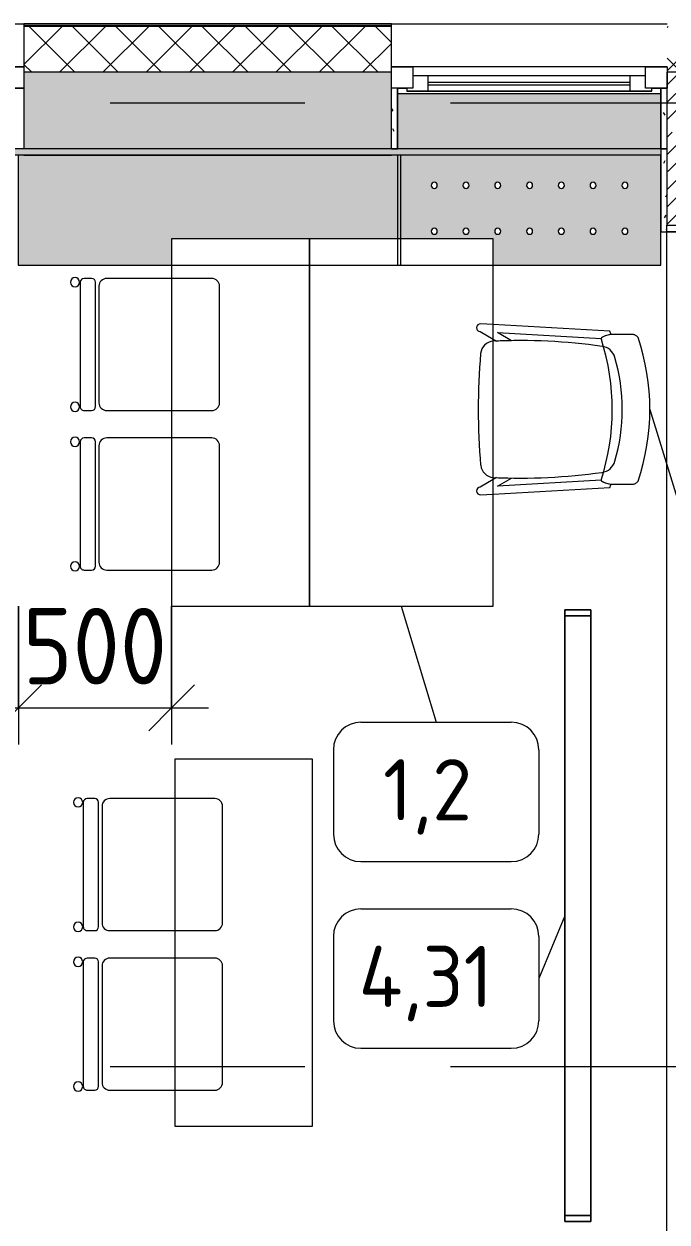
# Model space of a CAD drawing. Header units: millimetres. Extents: x 957 to 67880, y -2706 to 27400.
# Drawn here: x 45920 to 48021, y 17642 to 21558 of the extents above; entities that cross this region are included whole.
import ezdxf

# ---------------------------------------------------------------- set-up
doc = ezdxf.new("R2010")
doc.units = ezdxf.units.MM
doc.linetypes.add('Осевая', pattern=[3175, 635, -476.25, 1587.5, -476.25])
for name, color, linetype, lineweight in [('A-ANNO-DIMS', 7, 'Continuous', 9), ('A-ANNO-DIMS-100', 7, 'Continuous', 9), ('A-GLAZ', 7, 'Continuous', 9), ('A-GLAZ-1', 7, 'Continuous', 13), ('A-WALL', 7, 'Continuous', 9), ('I-FURN-IDEN', 7, 'Continuous', 9), ('I-WALL', 7, 'Continuous', 9), ('S-COLS', 7, 'Continuous', 9), ('Знаки', 7, 'Continuous', 9), ('Оси-2', 7, 'Осевая', 9)]:
    doc.layers.add(name, color=color, linetype=linetype, lineweight=lineweight)
for name, color, linetype, lineweight, true_color in [('A-WALL-1', 9, 'Continuous', 9, 0x808080), ('A-WALL-FNSH-1', 9, 'Continuous', 9, 0x808080), ('I-FURN-1', 9, 'Continuous', 9, 0x808080)]:
    doc.layers.add(name, color=color, linetype=linetype, lineweight=lineweight, true_color=true_color)
doc.styles.add('GOST Common_4', font='GOST_Common.ttf', dxfattribs={"height": 200})
doc.styles.add('ISOCPEUR_2', font='isocpeur.ttf', dxfattribs={"width": 0.9, "height": 250})
doc.dimstyles.new('ISO-2_5_0_9К_БОЛЬШОЙ_округление', dxfattribs={"dimscale": 304.8, "dimtxt": 248.995294, "dimasz": 0.492126, "dimexe": 0.393701, "dimexo": 0, "dimgap": 0, "dimtad": 1, "dimdec": 0, "dimrnd": 10, "dimzin": 0, "dimdsep": 46, "dimtxsty": 'ISOCPEUR_2', "dimblk1": 'OBLIQUE', "dimblk2": 'OBLIQUE', "dimsah": 1, "dimcen": 0.09, "dimdle": 0.393701, "dimazin": 0, "dimtfac": 1, "dimtdec": 4, "dimtix": 1, "dimtmove": 0, "dimatfit": 3, "dimfxl": 1, "dimtvp": 1, "dimtolj": 1, "dimtzin": 0, "dimarcsym": 2})
pattern_1 = [(0, (-57529.542, 0), (121.92, 30.48), [10.058, -81.382, 10.058, -81.382, -487.68]), (0, (-57529.542, 0), (121.92, 30.48), [-182.88, 10.058, -172.822, 10.058, -81.382, -213.36]), (0, (-57529.542, 0), (121.92, 30.48), [-457.2, 10.058, -50.902, 10.058, -142.342]), (120, (-57483.822, 15.24), (-87.356454, 90.345817), [10.058, -81.382, 10.058, -81.382, -487.68]), (120, (-57483.822, 15.24), (-87.356454, 90.345817), [-182.88, 10.058, -172.822, 10.058, -81.382, -213.36]), (120, (-57483.822, 15.24), (-87.356454, 90.345817), [-457.2, 10.058, -50.902, 10.058, -142.342]), (240, (-57468.582, 76.2), (-34.563546, -120.825817), [10.058, -81.382, 10.058, -81.382, -487.68]), (240, (-57468.582, 76.2), (-34.563546, -120.825817), [-182.88, 10.058, -172.822, 10.058, -81.382, -213.36]), (240, (-57468.582, 76.2), (-34.563546, -120.825817), [-457.2, 10.058, -50.902, 10.058, -142.342])]

# ---------------------------------------------------------------- blocks, each defined once
blk = doc.blocks.new('120_Окно_СКБ_1Ст - 120_Окно_СКБ_1Ст 900х2500_h_ с форточкой-V13-План расстановки мебели и оборудования 3 этажа в осях 23-33')
at = {"layer": 'A-GLAZ'}
for p, q in [((450, -57), (-450, -57)), ((-330, -107), (330, -107)), ((330, -117), (-330, -117)), ((-430, -127), (-400, -127)), ((400, -127), (449.8, -127))]:
    blk.add_line(p, q, dxfattribs=at)
at = {"layer": 'A-GLAZ-1'}
for p, q in [((-450, -127), (-450, -57)), ((-450, -57), (-380, -57)), ((-380, -57), (-380, -127)), ((380, -127), (380, -57)), ((380, -57), (450, -57)), ((450, -57), (450, -127)), ((380, -87), (-380, -87)), ((-380, -87), (-380, -127)), ((-330, -137), (-330, -87)), ((330, -137), (330, -87)), ((380, -127), (380, -87)), ((-380, -127), (-450, -127)), ((-380, -127), (-400, -127)), ((-400, -127), (-400, -137)), ((-400, -137), (400, -137)), ((400, -137), (-400, -137)), ((450, -127), (380, -127)), ((400, -127), (380, -127)), ((400, -137), (400, -127))]:
    blk.add_line(p, q, dxfattribs=at)
blk = doc.blocks.new('120_Окно_СКБ_2Ст_Фрамуга сверху - 120_Окно_СКБ_2Ст_2300х2500_h_ ДОО-V14-План расстановки мебели и оборудования 3 этажа в осях 23-33')
at = {"layer": 'A-GLAZ'}
for p, q in [((1150, -57), (-1150, -57)), ((-1080, -57), (1080, -57)), ((-1030, -107), (470, -107)), ((470, -117), (-1030, -117)), ((640, -107), (1030, -107)), ((1030, -117), (640, -117)), ((-1130, -127), (-1100, -127)), ((540, -127), (570, -127)), ((540, -127), (570, -127)), ((1100, -127), (1150, -127))]:
    blk.add_line(p, q, dxfattribs=at)
at = {"layer": 'A-GLAZ-1'}
for p, q in [((-1150, -127), (-1150, -57)), ((-1150, -57), (-1080, -57)), ((-1080, -57), (-1080, -127)), ((520, -127), (520, -57)), ((520, -57), (590, -57)), ((590, -57), (590, -127)), ((1080, -127), (1080, -57)), ((1080, -57), (1150, -57)), ((1150, -57), (1150, -127)), ((520, -87), (-1080, -87)), ((-1080, -87), (-1080, -127)), ((-1030, -137), (-1030, -87)), ((470, -137), (470, -87)), ((520, -127), (520, -87)), ((1080, -87), (590, -87)), ((590, -87), (590, -127)), ((640, -137), (640, -87)), ((1030, -137), (1030, -87)), ((1080, -127), (1080, -87)), ((-1080, -127), (-1150, -127)), ((-1080, -127), (-1100, -127)), ((-1100, -127), (-1100, -137)), ((-1100, -137), (540, -137)), ((540, -137), (-1100, -137)), ((590, -127), (520, -127)), ((540, -127), (520, -127)), ((540, -137), (540, -127)), ((590, -127), (570, -127)), ((570, -127), (570, -137)), ((570, -137), (1100, -137)), ((1100, -137), (570, -137)), ((1150, -127), (1080, -127)), ((1100, -127), (1080, -127)), ((1100, -137), (1100, -127))]:
    blk.add_line(p, q, dxfattribs=at)
blk = doc.blocks.new('BSC_Колонна _Прямоугольная - 500х500-23282986-План расстановки мебели и оборудования 3 этажа в осях 23-33')
at = {"layer": 'S-COLS'}
h = blk.add_hatch(dxfattribs=at)
h.set_pattern_fill('FP_27', color=256, style=0, pattern_type=2)
h.set_pattern_definition([(45, (-105800, -21150), (-57.024626, 57.024626), []), (45, (-105742.975, -21150), (-57.024626, 57.024626), [100.806, -20.161, 3.353, -16.808])])
h.paths.add_polyline_path([(-249.8, -250), (250, -250), (250, 250), (-250, 250), (-250, -250)])
for p, q in [((250, 250), (-250, 250)), ((-250, 250), (-250, -250)), ((250, -250), (250, 250)), ((-250, -250), (250, -250))]:
    blk.add_line(p, q, dxfattribs=at)
blk = doc.blocks.new('Стол базовый прямоугольный - 1_88-26291934-План расстановки мебели и оборудования 3 этажа в осях 23-33')
at = {"layer": 'I-FURN-1'}
for p, q in [((600, 225), (-600, 225)), ((-600, 225), (-600, -225)), ((600, -225), (600, 225)), ((-600, -225), (600, -225))]:
    blk.add_line(p, q, dxfattribs=at)
blk = doc.blocks.new('M_Стул-Breuer - 1_87-V150-План расстановки мебели и оборудования 3 этажа в осях 23-33')
at = {"layer": 'I-FURN-1'}
for p, q in [((190.5, 241.3), (-190.5, 241.3)), ((-215.9, 215.9), (-215.9, 85)), ((215.9, 85), (215.9, 215.9)), ((-215.9, 85), (-215.9, -127)), ((215.9, -127), (215.9, 85)), ((-190.5, -152.4), (190.5, -152.4)), ((-215.9, -176.2), (-215.9, -200.8)), ((203.2, -163.5), (-203.2, -163.5)), ((215.9, -200.8), (215.9, -176.2)), ((-203.2, -213.5), (203.2, -213.5))]:
    blk.add_line(p, q, dxfattribs=at)
for centre, radius, start, end in [((-190.5, 215.9), 25.4, 90, 180), ((190.5, 215.9), 25.4, 0, 90), ((-190.5, -127), 25.4, 180, 270), ((190.5, -127), 25.4, 270, 360), ((-203.2, -176.2), 12.7, 90, 180), ((203.2, -176.2), 12.7, 360, 90), ((-203.5, -230.6), 15.1, 360, 180), ((-203.5, -230.6), 15.1, 180, 360), ((-203.2, -200.8), 12.7, 180, 270), ((203.7, -230.6), 15.1, 360, 180), ((203.7, -230.6), 15.1, 180, 360), ((203.2, -200.8), 12.7, 270, 360)]:
    blk.add_arc(centre, radius, start, end, dxfattribs=at)
blk = doc.blocks.new('M_Стул-Breuer - 1_87-V149-План расстановки мебели и оборудования 3 этажа в осях 23-33')
at = {"layer": 'I-FURN-1'}
for p, q in [((190.5, 241.3), (-190.5, 241.3)), ((-215.9, 215.9), (-215.9, 85)), ((215.9, 85), (215.9, 215.9)), ((-215.9, 85), (-215.9, -127)), ((215.9, -127), (215.9, 85)), ((-190.5, -152.4), (190.5, -152.4)), ((-215.9, -176.2), (-215.9, -200.8)), ((203.2, -163.5), (-203.2, -163.5)), ((215.9, -200.8), (215.9, -176.2)), ((-203.2, -213.5), (203.2, -213.5))]:
    blk.add_line(p, q, dxfattribs=at)
for centre, radius, start, end in [((-190.5, 215.9), 25.4, 90, 180), ((190.5, 215.9), 25.4, 0, 90), ((-190.5, -127), 25.4, 180, 270), ((190.5, -127), 25.4, 270, 360), ((-203.2, -176.2), 12.7, 90, 180), ((203.2, -176.2), 12.7, 360, 90), ((-203.5, -230.6), 15.1, 360, 180), ((-203.5, -230.6), 15.1, 180, 360), ((-203.2, -200.8), 12.7, 180, 270), ((203.7, -230.6), 15.1, 360, 180), ((203.7, -230.6), 15.1, 180, 360), ((203.2, -200.8), 12.7, 270, 360)]:
    blk.add_arc(centre, radius, start, end, dxfattribs=at)
blk = doc.blocks.new('Стол базовый прямоугольный - 1_88-V156-План расстановки мебели и оборудования 3 этажа в осях 23-33')
at = {"layer": 'I-FURN-1'}
for p, q in [((600, 225), (-600, 225)), ((-600, 225), (-600, -225)), ((600, -225), (600, 225)), ((-600, -225), (600, -225))]:
    blk.add_line(p, q, dxfattribs=at)
blk = doc.blocks.new('Стол базовый прямоугольный - 1_2-V157-План расстановки мебели и оборудования 3 этажа в осях 23-33')
at = {"layer": 'I-FURN-1'}
for p, q in [((600, 300), (-600, 300)), ((-600, 300), (-600, -300)), ((600, -300), (600, 300)), ((-600, -300), (600, -300))]:
    blk.add_line(p, q, dxfattribs=at)
blk = doc.blocks.new('Chair_1 noor 78578 - 1_4-V158-План расстановки мебели и оборудования 3 этажа в осях 23-33')
at = {"layer": 'I-FURN-1'}
for p, q in [((-130.5, 405.7), (-130.5, 344.8)), ((359.1, 344.8), (359.1, 405.7)), ((-141.2, 329.7), (-162.8, -51.2)), ((391.4, -51.2), (369.8, 329.7)), ((-136.5, -37.1), (-117.3, 302)), ((345.9, 302), (365.1, -37.1)), ((-110.2, 8.6), (-136.5, -37.1)), ((365.1, -37.1), (338.8, 8.6)), ((-162.8, -51.2), (-165.1, -92)), ((-139.7, -93.5), (-115.4, -51.2)), ((-115.4, -51.2), (-108.8, -39.9)), ((337.4, -39.9), (344, -51.2)), ((344, -51.2), (368.3, -93.5)), ((393.7, -92), (391.4, -51.2))]:
    blk.add_line(p, q, dxfattribs=at)
for centre, radius, start, end in [((114.3, -271.9), 732.8, 71.3174, 108.6833), ((114.3, -239.2), 609.6, 73.8265, 106.1735), ((114.3, -279.3), 660.4, 111.7, 112.7563), ((-37.4, 344.8), 93.1, 180, 204.9864), ((-37.4, 344.8), 93.1, 186.4785, 204.9864), ((114.3, -408), 746, 71.9445, 107.8276), ((-41.4, 297.5), 50.8, 106.1735, 171.9659), ((270, 297.5), 50.8, 8.0341, 73.8265), ((266, 344.8), 93.1, 334.477, 360), ((266, 344.8), 93.1, 335.0136, 353.5215), ((114.3, -279.3), 660.4, 67.2437, 68.3), ((-116, 308.2), 6.35, 204.9864, 258.4091), ((-116, 308.2), 6.35, 204.9864, 287.8276), ((1798.9, 37.7), 1909.3, 171.9659, 182.6261), ((-1570.3, 37.7), 1909.3, 357.3739, 8.0341), ((344.3, 307.4), 6.35, 281.4186, 334.477), ((344.6, 308.2), 6.35, 281.5909, 335.0136), ((1798.9, 37.7), 1909.3, 180.8761, 182.3307), ((-1570.3, 37.7), 1909.3, 357.6693, 359.1239), ((-64, -47.7), 44.5, 182.6261, 184.6003), ((-64, -47.7), 44.5, 184.6003, 265.0912), ((292.6, -47.7), 44.4, 275.9396, 355.4004), ((292.6, -47.7), 44.4, 355.4004, 357.3739), ((-152.4, -92.7), 12.7, 176.75, 356.75), ((114.8, 2033.8), 2133.6, 265.0912, 274.9044), ((381, -92.7), 12.7, 183.25, 3.25)]:
    blk.add_arc(centre, radius, start, end, dxfattribs=at)
for points in [[(-120.4, 422.3), (-122, 420.8), (-124.7, 417.8), (-127.8, 413.5), (-129.8, 409.4), (-130.4, 406.9), (-130.5, 405.7)], [(359.1, 405.7), (359, 406.9), (358.4, 409.4), (356.4, 413.5), (353.3, 417.8), (350.6, 420.8), (349, 422.3)]]:
    blk.add_open_spline(points, degree=3, dxfattribs=at)
blk = doc.blocks.new('Зеркало обычное - 4_31-26543762-План расстановки мебели и оборудования 3 этажа в осях 23-33')
at = {"layer": 'I-FURN-1'}
for p, q in [((1000, 60), (-1000, 60)), ((-1000, 60), (-1000, -25.9)), ((-1000, -25.9), (-1000, 60)), ((-1000, 60), (-980, 60)), ((980, 60), (-980, 60)), ((-980, 60), (-980, -25.9)), ((-980, -25.9), (-980, 60)), ((-980, 60), (980, 60)), ((-980, 60), (980, 60)), ((980, 60), (-980, 60)), ((-980, 60), (980, 60)), ((-980, -25.9), (-980, 60)), ((-980, -25.9), (-980, 60)), ((980, -25.9), (980, 60)), ((980, 60), (980, -25.9)), ((980, 60), (1000, 60)), ((980, 60), (980, -25.9)), ((980, -25.9), (980, 60)), ((1000, -25.9), (1000, 60)), ((1000, 60), (1000, -25.9)), ((-1000, -25.9), (1000, -25.9)), ((-980, -25.9), (-1000, -25.9)), ((-980, -25.9), (980, -25.9)), ((980, -25.9), (-980, -25.9)), ((980, -25.9), (-980, -25.9)), ((-980, -25.9), (980, -25.9)), ((980, -25.9), (-980, -25.9)), ((1000, -25.9), (980, -25.9))]:
    blk.add_line(p, q, dxfattribs=at)
blk = doc.blocks.new('Зашивка радиатора_ с перфорацией М1_1 - Зашивка радиатора_ с перфорацией М1_1-V274-План расстановки мебели и оборудования 3 этажа в осях 23-33')
at = {"layer": 'Знаки'}
blk.add_hatch(color=256, dxfattribs=at).paths.add_polyline_path([(430, 200), (430, 380), (-430, 380), (-430, 200), (429.8, 200)])
h = blk.add_hatch(color=256, dxfattribs=at)
h.paths.add_polyline_path([(107.3, -179.9), (430.2, -179.9), (429.8, 180), (-419, 179), (-419, -94.7), (-118, -94.7), (-118, -179.9), (-51.8, -179.9)])
h.paths.add_polyline_path([(312.2, -79.6), (307.3, -78.3), (303.6, -74.6), (302.3, -69.6), (303.6, -64.6), (307.3, -61), (312.2, -59.6), (317.3, -61), (320.9, -64.6), (322.3, -69.6), (320.9, -74.6), (317.3, -78.3), (314.8, -79.3)])
h.paths.add_polyline_path([(104.7, -79.6), (99.8, -78.3), (96.1, -74.6), (94.8, -69.6), (96.1, -64.6), (99.8, -61), (104.7, -59.6), (109.8, -61), (113.4, -64.6), (114.8, -69.6), (113.4, -74.6), (109.8, -78.3), (107.3, -79.3)])
h.paths.add_polyline_path([(-102.8, -79.6), (-108.1, -78.1), (-111.4, -74.6), (-112.7, -69.6), (-111.4, -64.6), (-107.7, -61), (-102.8, -59.6), (-97.7, -61), (-94.1, -64.6), (-92.7, -69.6), (-94.1, -74.6), (-97.7, -78.3), (-100.2, -79.3)])
h.paths.add_polyline_path([(-206.5, -79.6), (-211.5, -78.3), (-215.2, -74.6), (-216.5, -69.6), (-215.2, -64.6), (-210.9, -60.7), (-206.5, -59.6), (-201.5, -61), (-197.8, -64.6), (-196.5, -69.6), (-197.8, -74.6), (-201.5, -78.3), (-203.9, -79.3)])
h.paths.add_polyline_path([(1, -79.6), (-4, -78.3), (-7.7, -74.6), (-9, -69.6), (-7.7, -64.6), (-4, -61), (1, -59.6), (6, -61), (9.7, -64.6), (11, -69.6), (9.7, -74.6), (6, -78.3), (3.6, -79.3)])
h.paths.add_polyline_path([(208.5, -79.6), (203.5, -78.3), (199.8, -74.6), (198.5, -69.6), (199.8, -64.6), (203.5, -61), (208.5, -59.6), (213.5, -61), (217.2, -64.6), (218.5, -69.6), (217.2, -74.6), (213.5, -78.3), (211.1, -79.3)])
h.paths.add_polyline_path([(-310.3, -79.6), (-315.2, -78.3), (-318.9, -74.6), (-320.2, -69.6), (-318.9, -64.6), (-315.2, -61), (-310.3, -59.6), (-305.2, -61), (-301.6, -64.6), (-300.2, -69.6), (-301.6, -74.6), (-305.2, -78.3), (-307.7, -79.3)])
h.paths.add_polyline_path([(-102.8, 70.4), (-107.7, 71.7), (-111.4, 75.4), (-112.7, 80.4), (-111.4, 85.4), (-107.7, 89), (-102.8, 90.4), (-97.4, 88.8), (-94.1, 85.4), (-92.7, 80.4), (-94.1, 75.4), (-97.7, 71.7), (-100.2, 70.7)])
h.paths.add_polyline_path([(312.2, 70.4), (307.3, 71.7), (303.6, 75.4), (302.3, 80.4), (303.8, 85.7), (307.3, 89), (312.2, 90.4), (317.3, 89), (320.9, 85.4), (322.3, 80.4), (320.9, 75.4), (317, 71.6), (314.8, 70.7)])
h.paths.add_polyline_path([(-206.5, 70.4), (-211.5, 71.7), (-215.2, 75.4), (-216.5, 80.4), (-215.2, 85.4), (-210.9, 89.3), (-206.5, 90.4), (-201.2, 88.8), (-197.8, 85.4), (-196.5, 80.4), (-197.8, 75.4), (-201.5, 71.7), (-203.9, 70.7)])
h.paths.add_polyline_path([(104.7, 70.4), (99.8, 71.7), (96.1, 75.4), (94.8, 80.4), (96.1, 85.4), (99.8, 89), (104.7, 90.4), (109.8, 89), (113.4, 85.4), (114.8, 80.4), (113.4, 75.4), (109.8, 71.7), (107.3, 70.7)])
h.paths.add_polyline_path([(-310.3, 70.4), (-315.2, 71.7), (-318.9, 75.4), (-320.2, 80.4), (-318.9, 85.4), (-315.2, 89), (-310.3, 90.4), (-304.9, 88.8), (-301.6, 85.4), (-300.2, 80.4), (-301.6, 75.4), (-305.2, 71.7), (-307.7, 70.7)])
h.paths.add_polyline_path([(1, 70.4), (-4, 71.7), (-7.7, 75.4), (-9, 80.4), (-7.7, 85.4), (-4, 89), (1, 90.4), (6.3, 88.8), (9.7, 85.4), (11, 80.4), (9.7, 75.4), (6, 71.7), (3.6, 70.7)])
h.paths.add_polyline_path([(208.5, 70.4), (203.5, 71.7), (199.8, 75.4), (198.5, 80.4), (199.8, 85.4), (203.5, 89), (208.5, 90.4), (213.5, 89), (217.2, 85.4), (218.5, 80.4), (217.2, 75.4), (213.5, 71.7), (211.1, 70.7)])
for p, q in [((430, 380), (-430, 380)), ((-430, 180), (-430, -93.8)), ((430.2, -179.9), (430.2, -71)), ((-430, -94.7), (-430, -179.9)), ((-430, -179.9), (-118, -179.9)), ((-118, -179.9), (430.2, -179.9))]:
    blk.add_line(p, q, dxfattribs=at)
for centre, start, end in [((-310.3, 80.4), 180, 0), ((-310.3, 80.4), 0, 180), ((-206.5, 80.4), 0, 180), ((-206.5, 80.4), 180, 360), ((-102.8, 80.4), 0, 180), ((-102.8, 80.4), 180, 0), ((1, 80.4), 0, 180), ((1, 80.4), 180, 0), ((104.7, 80.4), 0, 180), ((104.7, 80.4), 180, 360), ((208.5, 80.4), 0, 180), ((208.5, 80.4), 180, 0), ((312.2, 80.4), 0, 180), ((312.2, 80.4), 180, 0), ((-310.3, -69.6), 0, 180), ((-310.3, -69.6), 180, 0), ((-206.5, -69.6), 0, 180), ((-206.5, -69.6), 180, 0), ((-102.8, -69.6), 0, 180), ((-102.8, -69.6), 180, 0), ((1, -69.6), 0, 180), ((1, -69.6), 180, 0), ((104.7, -69.6), 0, 180), ((104.7, -69.6), 180, 0), ((208.5, -69.6), 0, 180), ((208.5, -69.6), 180, 0), ((312.2, -69.6), 0, 180), ((312.2, -69.6), 180, 0)]:
    blk.add_arc(centre, 10, start, end, dxfattribs=at)
blk = doc.blocks.new('Зашивка без перфорации М3_2_1 - М3_2_14-31189097-План расстановки мебели и оборудования 3 этажа в осях 23-33')
at = {"layer": 'Знаки'}
blk.add_hatch(color=256, dxfattribs=at).paths.add_polyline_path([(-244.2, -179.9), (71.2, -179.9), (71.2, -93.7), (820.2, -92.8), (820.2, 180), (-430, 180), (-430, -93.7), (-428.8, -93.7), (-428.8, -179.9), (-403.3, -179.9)])
for p, q in [((820.2, 180), (-430, 180)), ((-430, 180), (-430, -92.8)), ((820.2, -92.8), (820.2, 180)), ((-430, -93.7), (-430, -179.9)), ((820.2, -179.9), (820.2, -93.7)), ((-430, -179.9), (-428.8, -179.9)), ((-428.8, -179.9), (71.2, -179.9)), ((71.2, -179.9), (820.2, -179.9))]:
    blk.add_line(p, q, dxfattribs=at)
blk = doc.blocks.new('Зашивка_ опоясывающая панель - Зашивка_ опоясывающая панель Т2_1-V284-План расстановки мебели и оборудования 3 этажа в осях 23-33')
at = {"layer": 'Знаки'}
blk.add_hatch(color=256, dxfattribs=at).paths.add_polyline_path([(-417.2, -159.7), (-417.2, -160), (-406, -159.7)])
blk.add_line((-417.2, -160), (-406, -160), dxfattribs=at)
blk = doc.blocks.new('Марка_Мебель - В прямоуг_Balcon_Марка-25523697-План расстановки мебели и оборудования 3 этажа в осях 23-33')
at = {"layer": 'I-FURN-IDEN'}
for p, q in [((-2.455, 2.278), (2.455, 2.278)), ((-3.355, 1.378), (-3.355, -1.384)), ((3.355, 1.378), (3.355, -1.378)), ((-2.461, -2.278), (2.455, -2.278))]:
    blk.add_line(p, q, dxfattribs=at)
for centre, radius, start, end in [((-2.455, 1.378), 0.9, 90, 180), ((2.455, 1.378), 0.9, 0, 90), ((-2.461, -1.384), 0.893, 180, 270), ((2.455, -1.378), 0.9, 270, 0)]:
    blk.add_arc(centre, radius, start, end, dxfattribs=at)
blk = doc.blocks.new('DIMBLOCK19-План расстановки мебели и оборудования 3 этажа в осях 23-33')
at = {"layer": 'A-ANNO-DIMS-100'}
for p, q in [((45902.7, 19655.3), (45902.7, 19202.7)), ((45902.7, 19322.7), (45902.7, 19655.3)), ((46402.7, 19655.3), (46402.7, 19202.7)), ((46402.7, 19322.7), (46402.7, 19655.3)), ((45782.7, 19322.7), (46522.7, 19322.7))]:
    blk.add_line(p, q, dxfattribs=at)
at = {"layer": 'A-ANNO-DIMS-100', "lineweight": 20}
for p, q in [((45902.7, 19322.7), (45977.7, 19397.7)), ((46402.7, 19322.7), (46477.7, 19397.7)), ((45902.7, 19322.7), (45827.7, 19247.7)), ((46402.7, 19322.7), (46327.7, 19247.7))]:
    blk.add_line(p, q, dxfattribs=at)
at = {"layer": 'A-ANNO-DIMS-100', "color": 0, "insert": (45915.7, 19649.3), "char_height": 250, "width": 568.858, "attachment_point": 1, "line_spacing_factor": 1.149209, "style": 'ISOCPEUR_2'}
blk.add_mtext('500', dxfattribs=at)
blk = doc.blocks.new('_Oblique')
at = {"color": 0, "linetype": 'ByBlock', "lineweight": -2}
blk.add_line((-0.5, -0.5), (0.5, 0.5), dxfattribs=at)

msp = doc.modelspace()

# ---------------------------------------------------------------- hatches: boundary and pattern name
at = {"layer": 'A-WALL'}
h = msp.add_hatch(dxfattribs=at)
h.set_pattern_fill('FP_1', color=256, style=0, pattern_type=2)
h.set_pattern_definition([(45, (-57529.54, 0), (-70.71068, 70.71068), []), (135, (-57529.54, 0), (-70.71068, -70.71068), [])])
h.paths.add_polyline_path([(67550.5, 21400), (67700.5, 21400), (67700.5, 21550), (62620.7, 21550), (62620.7, 21400), (67300.5, 21400)])
h.paths.add_polyline_path([(60370.9, 21400), (61720.7, 21400), (61720.7, 21550), (60370.9, 21550)])
h.paths.add_polyline_path([(43270.5, 21400), (43620.5, 21400), (43620.5, 21550), (39080.5, 21550), (39080.5, 21400), (43050.5, 21400)])
h.paths.add_polyline_path([(58600.9, 21400), (59470.9, 21400), (59470.9, 21550), (58600.9, 21550)])
h.paths.add_polyline_path([(56267.9, 21400), (57170.9, 21400), (57170.9, 21550), (56020.5, 21550), (56020.5, 21400)])
h.paths.add_polyline_path([(52450.2, 21400), (53720.5, 21400), (53720.5, 21550), (52420.9, 21550), (52420.9, 21400)])
h.paths.add_polyline_path([(50220.9, 21400), (51520.9, 21400), (51520.9, 21550), (50220.9, 21550)])
h.paths.add_polyline_path([(48520.5, 21400), (49320.9, 21400), (49320.9, 21550), (48020.7, 21550), (48020.7, 21400)])
h.paths.add_polyline_path([(46087.2, 21400), (47120.7, 21400), (47120.7, 21550), (45920.5, 21550), (45920.5, 21400)])
h.paths.add_polyline_path([(35780.5, 21400), (35780.5, 21550), (35760.5, 21550), (35760.5, 21400)])
at = {"layer": 'I-WALL'}
h = msp.add_hatch(dxfattribs=at)
h.set_pattern_fill('FP_4', color=256, style=0, pattern_type=2)
h.set_pattern_definition([(45, (-57529.54, 0), (-57.024626, 57.024626), []), (45, (-57472.52, 0), (-57.024626, 57.024626), [100.806, -20.161, 3.353, -16.808])])
h.paths.add_polyline_path([(63510.5, 21150), (63510.5, 21400), (63320.5, 21400), (63320.5, 21150)])
h.paths.add_polyline_path([(61358.3, 21150), (61720.7, 21150), (61720.7, 21400), (60370.9, 21400), (60370.9, 21150), (60784.6, 21150)])
h.paths.add_polyline_path([(59449.4, 21150), (59470.9, 21150), (59470.9, 21400), (58600.9, 21400), (58600.9, 21150), (58813.1, 21150)])
h.paths.add_polyline_path([(57170.9, 21150), (57170.9, 21400), (56020.5, 21400), (56020.5, 21150), (56904.2, 21150)])
h.paths.add_polyline_path([(52799.9, 21150), (52820.5, 21150), (52820.5, 21400), (52420.9, 21400), (52420.9, 21150), (52450.2, 21150)])
h.paths.add_polyline_path([(53720.5, 21150), (53720.5, 21400), (53520.5, 21400), (53521.5, 21150), (53540.5, 21150)])
h.paths.add_polyline_path([(50223.1, 21150), (51520.9, 21150), (51520.9, 21400), (50220.9, 21400), (50220.9, 21150)])
h.paths.add_polyline_path([(49320.9, 21150), (49320.9, 21400), (48520.5, 21400), (48520.5, 21150), (49268.7, 21150)])
h.paths.add_polyline_path([(47120.7, 21150), (47120.7, 21400), (45920.5, 21400), (45920.5, 21150), (47041.7, 21150)])
h.paths.add_polyline_path([(43620.5, 21150), (43620.5, 21400), (43270.5, 21400), (43270.5, 21150), (43542.1, 21150)])
h = msp.add_hatch(dxfattribs=at)
h.set_pattern_fill('FP_35', color=256, style=0, pattern_type=2)
h.set_pattern_definition(pattern_1)
h.paths.add_polyline_path([(47120.7, 21150), (47140.7, 21150), (47140.7, 21348), (47120.7, 21348), (47120.7, 21288.8)])
h = msp.add_hatch(dxfattribs=at)
h.set_pattern_fill('FP_35', color=256, style=0, pattern_type=2)
h.set_pattern_definition(pattern_1)
h.paths.add_polyline_path([(48020.5, 21150), (48020.5, 21347.8), (48000.7, 21347.8), (48000.7, 21150)])
h = msp.add_hatch(dxfattribs=at)
h.set_pattern_fill('FP_35', color=256, style=0, pattern_type=2)
h.set_pattern_definition(pattern_1)
h.paths.add_polyline_path([(45920.5, 21130), (48000.5, 21130), (47999.5, 21150), (43290.5, 21150), (43291.3, 21130), (45901.5, 21130)])
h = msp.add_hatch(dxfattribs=at)
h.set_pattern_fill('FP_35', color=256, style=0, pattern_type=2)
h.set_pattern_definition(pattern_1)
h.paths.add_polyline_path([(48020.5, 20879), (48020.5, 21150), (48000.5, 21150), (48000.9, 20879)])

# ---------------------------------------------------------------- linework, layer by layer
at = {"layer": 'A-WALL'}
for p, q in [((43620.5, 21558), (45920.5, 21558)), ((47120.7, 21553), (45920.5, 21553)), ((47120.7, 21550), (45920.5, 21550)), ((47120.7, 21558), (48020.7, 21558)), ((47120.7, 21400), (45920.5, 21400)), ((48000.5, 21130), (47999.5, 21130))]:
    msp.add_line(p, q, dxfattribs=at)
at = {"layer": 'A-WALL-1'}
for p, q in [((45920.5, 21550), (45920.5, 21150)), ((47120.7, 21150), (47120.7, 21550)), ((47140.7, 21348), (47120.7, 21348)), ((47140.7, 21150), (47140.7, 21348)), ((48020.5, 21347.8), (48000.7, 21347.8)), ((48000.7, 21347.8), (48000.7, 21150)), ((48020.5, 21150), (43270.5, 21150)), ((47120.7, 21150), (47140.7, 21150)), ((48000.5, 21150), (48000.5, 20879)), ((48000.7, 21150), (48020.5, 21150)), ((43620.5, 21130), (47999.5, 21130)), ((48000.5, 20879), (48020.5, 20879)), ((48020.5, 16455), (48020.5, 20900)), ((48020.5, 20880), (48540.5, 20880))]:
    msp.add_line(p, q, dxfattribs=at)
at = {"layer": 'A-WALL-FNSH-1'}
for p, q in [((47120.7, 21558), (45920.5, 21558)), ((45920.5, 21558), (45920.5, 21550)), ((47120.7, 21550), (47120.7, 21558)), ((47141.7, 21348), (47140.7, 21348)), ((47141.7, 21150), (47141.7, 21348)), ((48000.7, 21347.8), (47999.7, 21347.8)), ((47999.7, 21347.8), (47999.7, 21150)), ((47140.7, 21150), (47141.7, 21150)), ((47999.7, 21150), (48000.7, 21150)), ((45920.5, 21130), (45920.5, 21129)), ((45920.5, 21129), (47120.7, 21129)), ((47120.7, 21129), (47120.7, 21130)), ((47999.5, 21130), (47999.5, 20879.5)), ((47999.5, 20879.5), (48000.5, 20879.5)), ((48020.5, 20879), (48541.5, 20879))]:
    msp.add_line(p, q, dxfattribs=at)
at = {"layer": 'I-FURN-IDEN'}
for p, q in [((47964.8, 20298.3), (48149.9, 19692.9)), ((47152.7, 19655.3), (47266.6, 19275.6)), ((47686.3, 18643.2), (47602, 18437.7))]:
    msp.add_line(p, q, dxfattribs=at)
at = {"layer": 'Оси-2'}
for p, q in [((27152.2, 21300), (65050.5, 21300)), ((27152.2, 18150), (65200.5, 18150))]:
    msp.add_line(p, q, dxfattribs=at)

# ---------------------------------------------------------------- block references
at = {"layer": 'A-GLAZ'}
for name, p in [('120_Окно_СКБ_2Ст_Фрамуга сверху - 120_Окно_СКБ_2Ст_2300х2500_h_ ДОО-V14-План расстановки мебели и оборудования 3 этажа в осях 23-33', (44770.5, 21475)), ('120_Окно_СКБ_1Ст - 120_Окно_СКБ_1Ст 900х2500_h_ с форточкой-V13-План расстановки мебели и оборудования 3 этажа в осях 23-33', (47570.7, 21475))]:
    msp.add_blockref(name, p, dxfattribs=at)
at = {"layer": 'I-FURN-1'}
for name, p, rotation in [('Стол базовый прямоугольный - 1_88-V156-План расстановки мебели и оборудования 3 этажа в осях 23-33', (46627.7, 20255.3), 270.0000000000004), ('Стол базовый прямоугольный - 1_2-V157-План расстановки мебели и оборудования 3 этажа в осях 23-33', (47152.7, 20255.3), 269.9999999999994), ('M_Стул-Breuer - 1_87-V150-План расстановки мебели и оборудования 3 этажа в осях 23-33', (46317.7, 20510.3), 270.0000000000004), ('Chair_1 noor 78578 - 1_4-V158-План расстановки мебели и оборудования 3 этажа в осях 23-33', (47503.9, 20412.6), 269.9999999999997), ('M_Стул-Breuer - 1_87-V150-План расстановки мебели и оборудования 3 этажа в осях 23-33', (46317.7, 19988.9), 270.0000000000004), ('Зеркало обычное - 4_31-26543762-План расстановки мебели и оборудования 3 этажа в осях 23-33', (47746.3, 18643.2), 90.00000000000017), ('Стол базовый прямоугольный - 1_88-26291934-План расстановки мебели и оборудования 3 этажа в осях 23-33', (46637.7, 18555.3), 270.0000000000004), ('M_Стул-Breuer - 1_87-V150-План расстановки мебели и оборудования 3 этажа в осях 23-33', (46327.7, 18810.3), 270.0000000000004), ('M_Стул-Breuer - 1_87-V149-План расстановки мебели и оборудования 3 этажа в осях 23-33', (46327.7, 18288.9), 270.0000000000004)]:
    msp.add_blockref(name, p, dxfattribs=dict(at, rotation=rotation))
at = {"layer": 'I-FURN-IDEN', "xscale": 99.99999999999993, "yscale": 99.99999999999993, "zscale": 99.99999999999993}
for p in [(47266.6, 19047.8), (47266.6, 18437.7)]:
    msp.add_blockref('Марка_Мебель - В прямоуг_Balcon_Марка-25523697-План расстановки мебели и оборудования 3 этажа в осях 23-33', p, dxfattribs=at)
at = {"layer": 'S-COLS'}
msp.add_blockref('BSC_Колонна _Прямоугольная - 500х500-23282986-План расстановки мебели и оборудования 3 этажа в осях 23-33', (48270.5, 21150), dxfattribs=at)
at = {"layer": 'Знаки'}
for name, p in [('Зашивка радиатора_ с перфорацией М1_1 - Зашивка радиатора_ с перфорацией М1_1-V274-План расстановки мебели и оборудования 3 этажа в осях 23-33', (47570.7, 20950)), ('Зашивка без перфорации М3_2_1 - М3_2_14-31189097-План расстановки мебели и оборудования 3 этажа в осях 23-33', (46331.5, 20949))]:
    msp.add_blockref(name, p, dxfattribs=at)
at = {"layer": 'Знаки', "rotation": 180}
msp.add_blockref('Зашивка_ опоясывающая панель - Зашивка_ опоясывающая панель Т2_1-V284-План расстановки мебели и оборудования 3 этажа в осях 23-33', (46723.5, 20969.3), dxfattribs=at)

# ---------------------------------------------------------------- texts
at = {"layer": 'I-FURN-IDEN', "char_height": 200, "attachment_point": 1, "style": 'GOST Common_4'}
for s, insert, width in [('1,2', (47093.1, 19154.9), 384.81), ('4,31', (47013.6, 18544.7), 577.215)]:
    msp.add_mtext(s, dxfattribs=dict(at, insert=insert, width=width))

# ---------------------------------------------------------------- dimensions: what is measured, and where the dimension line sits
at = {"layer": 'A-ANNO-DIMS'}
dim = msp.add_linear_dim(base=(46402.7, 19322.7), p1=(45902.7, 19655.3), p2=(46402.7, 19655.3), dimstyle='ISO-2_5_0_9К_БОЛЬШОЙ_округление', override={"dimpost": '<>', "dimfxl": 500}, dxfattribs=at)
dim.commit()
dim.dimension.update_dxf_attribs({"geometry": 'DIMBLOCK19-План расстановки мебели и оборудования 3 этажа в осях 23-33', "text_midpoint": (46152.7, 19447.7)})

doc.saveas('drawing.dxf')
